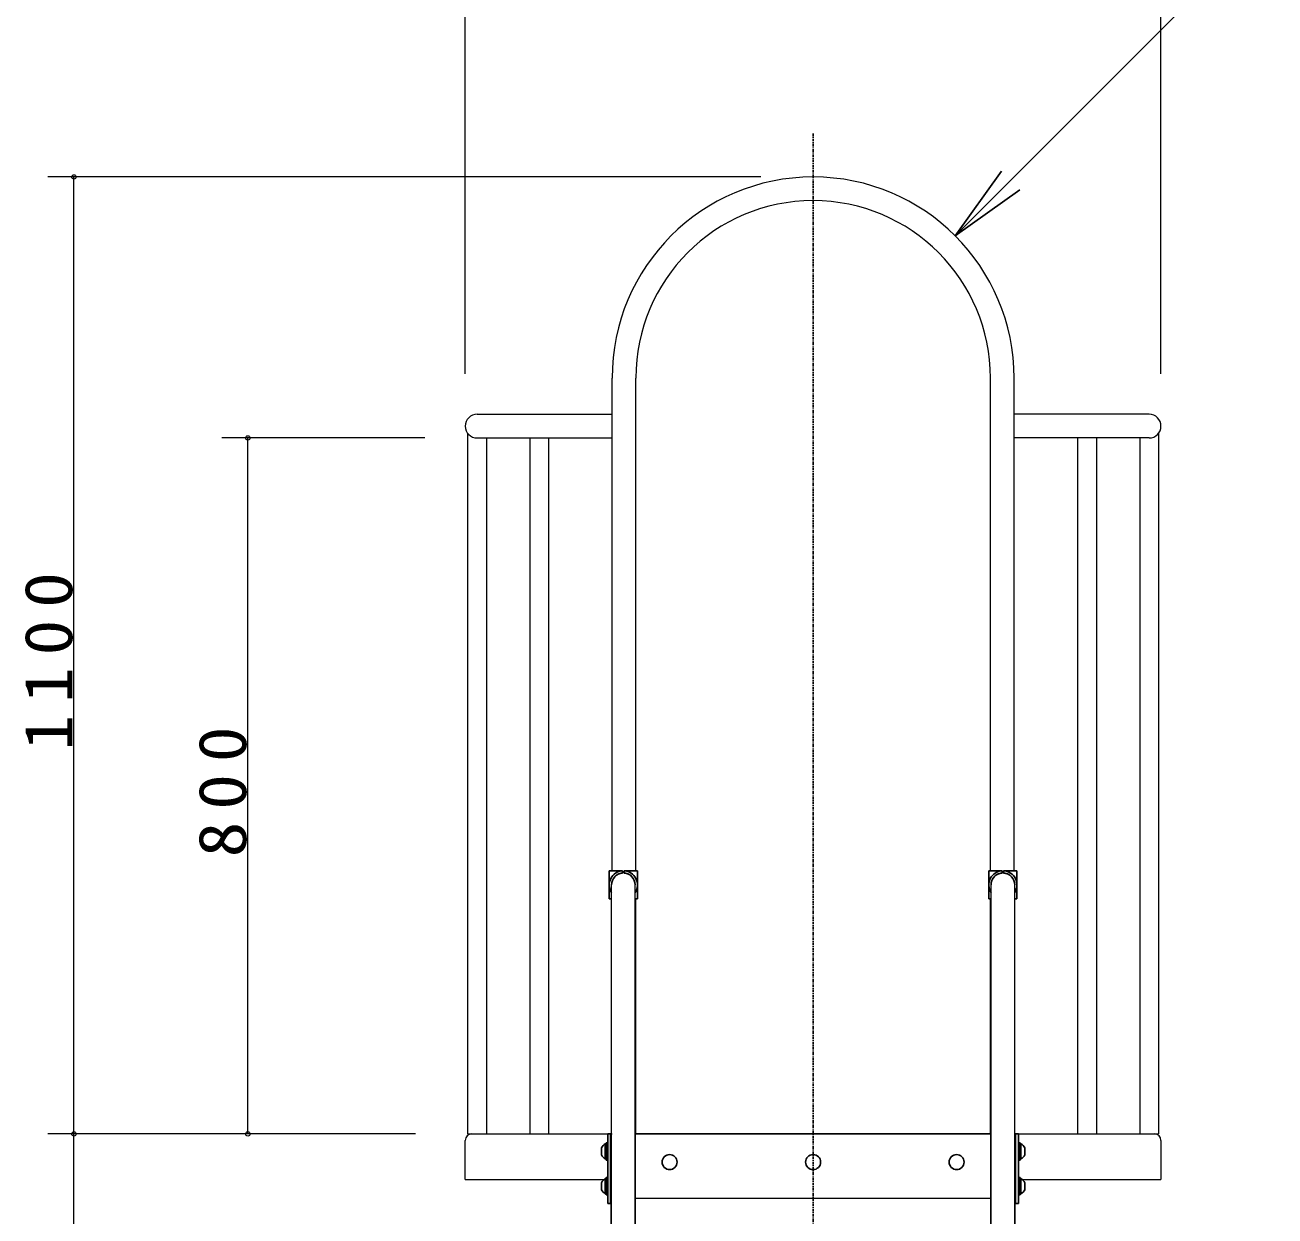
# Model space of a CAD drawing. Units: millimetres at full size. Extents: x -11723 to 28, y -1854 to 8010.
# Drawn here: x -4749 to -3312, y 3936 to 5305 of the extents above; entities that cross this region are included whole.
import ezdxf

# ---------------------------------------------------------------- set-up
doc = ezdxf.new("R2010")
doc.units = ezdxf.units.MM
doc.linetypes.add('USER2', pattern=[6, 3, -1, 1, -1])
doc.layers.add('線', color=2, linetype='Continuous', lineweight=25)
doc.layers.add('補助', color=2, linetype='Continuous', lineweight=13)
doc.styles.add('ＭＳ ゴシック', font='')
doc.styles.get('ＭＳ ゴシック').set_extended_font_data('MS Gothic')

# ---------------------------------------------------------------- blocks, each defined once
blk = doc.blocks.new('dimension_origin')
at = {"color": 0, "linetype": 'Continuous', "lineweight": -2}
blk.add_circle((0, 0), 1.25, dxfattribs=at)

msp = doc.modelspace()

# ---------------------------------------------------------------- linework, layer by layer
at = {"layer": '線', "color": 20, "linetype": 'USER2'}
msp.add_line((-3843.169, 5180), (-3843.169, 1730), dxfattribs=at)
at = {"layer": '線', "color": 7, "lineweight": 13}
for p, q in [((-4074.269, 4332.6), (-4074.269, 4898.9)), ((-4047.069, 4332.6), (-4047.069, 4898.9)), ((-3639.269, 4332.6), (-3639.269, 4898.9)), ((-3612.069, 4332.6), (-3612.069, 4898.9)), ((-4229.569, 4857.2), (-4074.269, 4857.2)), ((-3456.769, 4857.2), (-3612.069, 4857.2)), ((-4240.419, 4835.4), (-4240.419, 4030)), ((-4229.569, 4830), (-4074.269, 4830)), ((-4218.719, 4830), (-4218.719, 4030)), ((-4169.019, 4830), (-4169.019, 4030)), ((-4147.319, 4830), (-4147.319, 4030)), ((-3456.769, 4830), (-3612.069, 4830)), ((-3539.019, 4830), (-3539.019, 4030)), ((-3517.319, 4830), (-3517.319, 4030)), ((-3467.619, 4830), (-3467.619, 4030)), ((-3445.919, 4835.4), (-3445.919, 4030)), ((-4074.969, 2642.093), (-4074.969, 4316.4)), ((-4047.769, 2642.093), (-4047.769, 4316.4)), ((-3638.569, 2642.093), (-3638.569, 4316.4)), ((-3611.369, 2642.093), (-3611.369, 4316.4)), ((-4047.069, 4030), (-4047.069, 4300.2)), ((-3639.269, 4030), (-3639.269, 4300.2)), ((-4240.419, 4030), (-4074.269, 4030)), ((-4075.369, 1930), (-4075.369, 4030)), ((-4047.369, 2004.818), (-4047.369, 4030)), ((-3638.969, 2004.818), (-3638.969, 4030)), ((-3612.069, 4030), (-3445.919, 4030)), ((-3610.969, 1930), (-3610.969, 4030)), ((-4243.169, 3977.7), (-4243.169, 4022.7)), ((-3443.169, 4022.7), (-3443.169, 3977.7)), ((-4243.169, 3977.7), (-4079.169, 3977.7)), ((-3607.169, 3977.7), (-3443.169, 3977.7)), ((-4047.369, 3956.417), (-3638.969, 3956.417))]:
    msp.add_line(p, q, dxfattribs=at)
at = {"layer": '線'}
for p, q in [((-4077.569, 4332.6), (-4062.269, 4332.6)), ((-4077.569, 4300.2), (-4077.569, 4332.6)), ((-4062.269, 4329.97), (-4062.269, 4332.6)), ((-4062.269, 4329.97), (-4062.269, 4332.6)), ((-4060.469, 4332.6), (-4045.169, 4332.6)), ((-4060.469, 4329.97), (-4060.469, 4332.6)), ((-4060.469, 4329.97), (-4060.469, 4332.6)), ((-4045.169, 4332.6), (-4045.169, 4300.2)), ((-3641.169, 4332.6), (-3625.869, 4332.6)), ((-3641.169, 4300.2), (-3641.169, 4332.6)), ((-3625.869, 4329.97), (-3625.869, 4332.6)), ((-3625.869, 4329.97), (-3625.869, 4332.6)), ((-3624.069, 4332.6), (-3608.769, 4332.6)), ((-3624.069, 4329.97), (-3624.069, 4332.6)), ((-3624.069, 4329.97), (-3624.069, 4332.6)), ((-3608.769, 4332.6), (-3608.769, 4300.2)), ((-4074.969, 4300.2), (-4077.569, 4300.2)), ((-4045.169, 4300.2), (-4047.769, 4300.2)), ((-3638.569, 4300.2), (-3641.169, 4300.2)), ((-3608.769, 4300.2), (-3611.369, 4300.2)), ((-4079.169, 4030), (-4079.169, 3950)), ((-4079.169, 4030), (-4075.369, 4030)), ((-4075.969, 4030), (-4075.969, 3950)), ((-4075.369, 4030), (-4074.969, 4030)), ((-4047.769, 4030), (-4047.369, 4030)), ((-4047.369, 4030), (-3638.969, 4030)), ((-3638.569, 4030), (-3638.969, 4030)), ((-3610.969, 4030), (-3611.369, 4030)), ((-3610.969, 4030), (-3607.169, 4030)), ((-3610.369, 4030), (-3610.369, 3950)), ((-3607.169, 4030), (-3607.169, 3950)), ((-4086.517, 4006), (-4086.517, 4014)), ((-4081.167, 4018.65), (-4082.167, 4018.65)), ((-4082.167, 4001.35), (-4082.167, 4018.65)), ((-4081.167, 4020), (-4079.167, 4020)), ((-4081.167, 4000), (-4081.167, 4020)), ((-4081.167, 4001.35), (-4081.167, 4018.65)), ((-4079.167, 4000), (-4079.167, 4020)), ((-3605.163, 4020), (-3607.163, 4020)), ((-3607.163, 4000), (-3607.163, 4020)), ((-3605.163, 4000), (-3605.163, 4020)), ((-3605.163, 4018.65), (-3604.163, 4018.65)), ((-3605.163, 4001.35), (-3605.163, 4018.65)), ((-3604.163, 4001.35), (-3604.163, 4018.65)), ((-3599.813, 4006), (-3599.813, 4014)), ((-4081.167, 4001.35), (-4082.167, 4001.35)), ((-4081.167, 4000), (-4079.167, 4000)), ((-3605.163, 4000), (-3607.163, 4000)), ((-3605.163, 4001.35), (-3604.163, 4001.35)), ((-4086.517, 3966), (-4086.517, 3974)), ((-4081.167, 3978.65), (-4082.167, 3978.65)), ((-4082.167, 3961.35), (-4082.167, 3978.65)), ((-4081.167, 3980), (-4079.167, 3980)), ((-4081.167, 3960), (-4081.167, 3980)), ((-4081.167, 3961.35), (-4081.167, 3978.65)), ((-4079.167, 3960), (-4079.167, 3980)), ((-3605.163, 3980), (-3607.163, 3980)), ((-3607.163, 3960), (-3607.163, 3980)), ((-3605.163, 3960), (-3605.163, 3980)), ((-3605.163, 3978.65), (-3604.163, 3978.65)), ((-3605.163, 3961.35), (-3605.163, 3978.65)), ((-3604.163, 3961.35), (-3604.163, 3978.65)), ((-3599.813, 3966), (-3599.813, 3974)), ((-4081.167, 3961.35), (-4082.167, 3961.35)), ((-4081.167, 3960), (-4079.167, 3960)), ((-3605.163, 3960), (-3607.163, 3960)), ((-3605.163, 3961.35), (-3604.163, 3961.35)), ((-4079.169, 3950), (-4075.369, 3950)), ((-3610.969, 3950), (-3607.169, 3950))]:
    msp.add_line(p, q, dxfattribs=at)
for centre in [(-4008.169, 3997.7), (-3843.169, 3997.7), (-3678.169, 3997.7)]:
    msp.add_circle(centre, 8.65, dxfattribs=at)
at = {"layer": '線', "color": 7, "lineweight": 13}
for centre, radius, start, end in [((-3843.169, 4898.9), 231.1, 0, 180), ((-3843.169, 4898.9), 203.9, 0, 180), ((-4229.569, 4843.6), 13.6, 90, 270), ((-3456.769, 4843.6), 13.6, 270, 90), ((-4061.369, 4316.4), 13.6, 0, 180), ((-3624.969, 4316.4), 13.6, 0, 180), ((-4235.869, 4022.7), 7.3, 90, 180), ((-3450.469, 4022.7), 7.3, 0, 90)]:
    msp.add_arc(centre, radius, start, end, dxfattribs=at)
at = {"layer": '線'}
for centre, radius, start, end in [((-4061.369, 4316.4), 16.2, 93.18474, 212.91199), ((-4061.369, 4316.4), 13.6, 93.79441, 180), ((-4061.369, 4316.4), 16.2, 327.08801, 86.81526), ((-4061.369, 4316.4), 13.6, 0, 86.20559), ((-3624.969, 4316.4), 16.2, 93.18474, 212.91199), ((-3624.969, 4316.4), 13.6, 93.79441, 180), ((-3624.969, 4316.4), 16.2, 327.08801, 86.81526), ((-3624.969, 4316.4), 13.6, 0, 86.20559), ((-4077.581, 4010), 9.791, 117.93242, 155.88589), ((-3608.749, 4010), 9.791, 24.11411, 62.06758), ((-4077.581, 4010), 9.791, 204.11411, 242.06758), ((-3608.749, 4010), 9.791, 297.93242, 335.88589), ((-4077.581, 3970), 9.791, 117.93242, 155.88589), ((-3608.749, 3970), 9.791, 24.11411, 62.06758), ((-4077.581, 3970), 9.791, 204.11411, 242.06758), ((-3608.749, 3970), 9.791, 297.93242, 335.88589)]:
    msp.add_arc(centre, radius, start, end, dxfattribs=at)
at = {"layer": '補助'}
for p, q in [((-4243.169, 4903.6), (-4243.169, 5460)), ((-3443.169, 4903.6), (-3443.169, 5460)), ((-3903.169, 5130), (-4723.169, 5130)), ((-4693.169, 4030), (-4693.169, 5130)), ((-4289.569, 4830), (-4523.169, 4830)), ((-4493.169, 4030), (-4493.169, 4830)), ((-4300.419, 4030), (-4723.169, 4030)), ((-4300.419, 4030), (-4723.169, 4030)), ((-4693.169, 2230), (-4693.169, 4030)), ((-4300.419, 4030), (-4523.169, 4030))]:
    msp.add_line(p, q, dxfattribs=at)
at = {"layer": '補助', "lineweight": 25}
for p, q in [((-3616.117, 5125.952), (-3312.069, 5430)), ((-3626.723, 5136.559), (-3679.756, 5062.312)), ((-3679.756, 5062.312), (-3616.117, 5125.952)), ((-3605.51, 5115.345), (-3679.756, 5062.312))]:
    msp.add_line(p, q, dxfattribs=at)

# ---------------------------------------------------------------- block references
at = {"layer": '補助', "xscale": 2, "yscale": 2}
for p, rotation in [((-4693.169, 5130), 270), ((-4493.169, 4830), 270), ((-4693.169, 4030), 90), ((-4693.169, 4030), 270), ((-4493.169, 4030), 90)]:
    msp.add_blockref('dimension_origin', p, dxfattribs=dict(at, rotation=rotation))

# ---------------------------------------------------------------- texts
at = {"layer": '補助', "char_height": 54.99, "attachment_point": 8, "rotation": 90, "style": 'ＭＳ ゴシック'}
for s, insert in [('\\T1.33;\\W1.1;1100', (-4694.169, 4580)), ('\\T1.33;\\W1.1;800', (-4494.169, 4430))]:
    msp.add_mtext(s, dxfattribs=dict(at, insert=insert))

doc.saveas('drawing.dxf')
